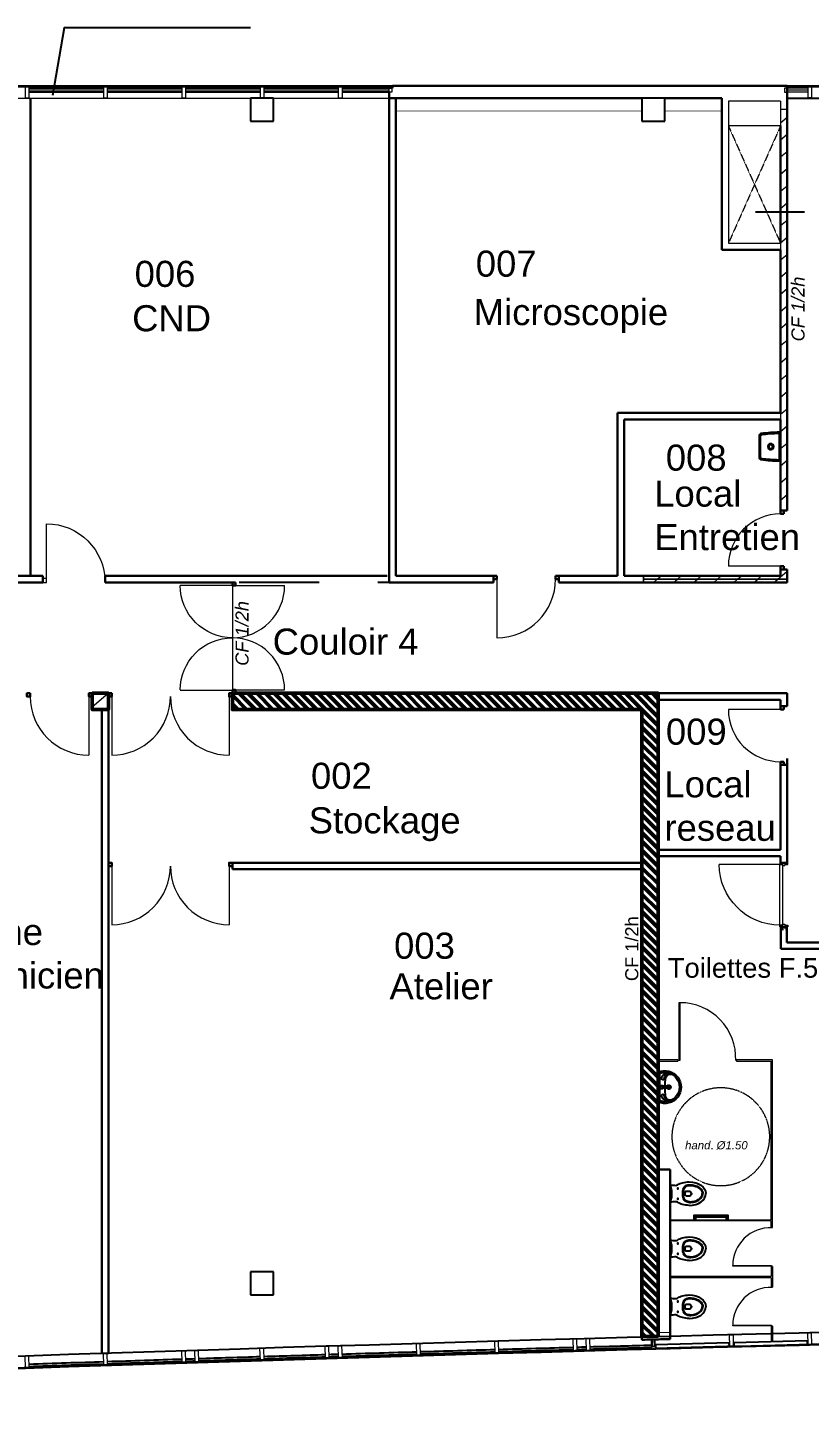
# Model space of a CAD drawing. Header units: metres. Extents: x 134472 to 303672, y 136880 to 366415.
# Drawn here: x 178506 to 190484, y 260207 to 281602 of the extents above; entities that cross this region are included whole.
import ezdxf

# ---------------------------------------------------------------- set-up
doc = ezdxf.new("R2010")
doc.units = ezdxf.units.M
doc.header["$LTSCALE"] = 2
doc.header["$MEASUREMENT"] = 0
doc.linetypes.add('STYLE_12', pattern=[0.46875, 0.3125, -0.15625])
for name, color, linetype in [('0.01', 8, 'Continuous'), ('20', 3, 'Continuous'), ('CFD-Tech Plumbing', 7, 'Continuous'), ('hojo', 255, 'Continuous'), ('MOJI', 7, 'Continuous'), ('ST POTEAU', 160, 'Continuous')]:
    doc.layers.add(name, color=color, linetype=linetype)
for name, color, linetype, lineweight in [('0.03', 151, 'Continuous', 5), ('0.03TEN', 8, 'STYLE_12', 5), ('0.10', 92, 'Continuous', 9), ('0.15', 5, 'Continuous', 15), ('0.30', 1, 'Continuous', 30), ('slh-aa-doublage', 253, 'Continuous', 0)]:
    doc.layers.add(name, color=color, linetype=linetype, lineweight=lineweight)
doc.styles.add('arial', font='arial.ttf')
pattern_1 = [(40.5, (188110, 273110), (-129.89, 152.081), [])]

# ---------------------------------------------------------------- blocks, each defined once
blk = doc.blocks.new('toilet')
for points in [[(295, 180, 0.062452), (190, 167, 0.08424), (114, 133, -0.160362), (89, 126, 0.004478), (0, 130), (0, 0), (0, -130, 0.004478), (89, -126, -0.160362), (114, -133, 0.08424), (190, -167, 0.062452), (295, -180)], [(0, -120), (2, -120, 0.30557), (7, -116, 0.057888), (19, -72, 0.038336), (25, 0, 0.038336), (19, 72, 0.057888), (7, 116, 0.30557), (2, 120), (0, 120)], [(300, 135, 0.031937), (274, 133, 0.284793), (208, 80, 0.083519), (195, 0, 0.083519), (208, -80, 0.284793), (274, -133, 0.031937), (300, -135)], [(300, 125, 0.031937), (275, 123, 0.284793), (218, 77, 0.083519), (205, 0, 0.083519), (218, -77, 0.284793), (275, -123, 0.031937), (300, -125)]]:
    blk.add_lwpolyline(points, format="xyb")
blk.add_lwpolyline([(5, 115), (5, 0), (5, -115)])
blk.add_lwpolyline([(249, 39, 0.321323), (236, 28, 0.058759), (232, 0, 0.058759), (236, -28, 0.321323), (249, -39, 0.062214), (298, -37, 0.292941), (326, -12, 0.06519), (328, 0, 0.06519), (326, 12, 0.292941), (298, 37, 0.062214)], format="xyb", close=True)
for centre in [(120, 78), (120, -78)]:
    blk.add_circle(centre, 7.5)
at = {"extrusion": (0, 0, -1)}
blk.add_ellipse((295, 0), major_axis=(-255, 0), ratio=0.705828, start_param=1.570647, end_param=3.141292, dxfattribs=at)
blk.add_ellipse((295, 0), major_axis=(255, 0), ratio=0.705827, start_param=4.712055, end_param=6.282514)
for points, knots in [([(300, 135), (307, 135), (314, 135), (335, 133), (348, 132), (374, 126), (386, 123), (410, 115), (421, 110), (441, 98), (451, 92), (468, 78), (475, 71), (488, 55), (493, 46), (500, 31), (502, 24), (504, 11), (505, 5), (505, 0)], [1.570796, 1.570796, 1.570796, 1.570796, 1.675776, 1.675776, 1.873884, 1.873884, 2.071992, 2.071992, 2.270101, 2.270101, 2.468209, 2.468209, 2.666317, 2.666317, 2.864425, 2.864425, 3.022458, 3.022458, 3.141593, 3.141593, 3.141593, 3.141593]), ([(300, 125), (307, 125), (314, 125), (334, 123), (347, 122), (373, 116), (386, 113), (409, 104), (420, 99), (438, 88), (445, 84), (458, 73), (464, 67), (475, 56), (479, 50), (486, 37), (489, 31), (493, 18), (494, 11), (495, 3), (495, 2), (495, 0)], [1.570796, 1.570796, 1.570796, 1.570796, 1.674428, 1.674428, 1.881692, 1.881692, 2.088956, 2.088956, 2.296219, 2.296219, 2.456954, 2.456954, 2.618871, 2.618871, 2.780788, 2.780788, 2.942705, 2.942705, 3.104622, 3.104622, 3.141593, 3.141593, 3.141593, 3.141593]), ([(300, -125), (307, -125), (314, -125), (334, -123), (347, -122), (373, -116), (386, -113), (409, -104), (420, -99), (438, -88), (445, -84), (458, -73), (464, -67), (475, -56), (479, -50), (486, -37), (489, -31), (493, -18), (494, -11), (495, -3), (495, -2), (495, 0)], [1.570796, 1.570796, 1.570796, 1.570796, 1.674428, 1.674428, 1.881692, 1.881692, 2.088956, 2.088956, 2.296219, 2.296219, 2.456954, 2.456954, 2.618871, 2.618871, 2.780788, 2.780788, 2.942705, 2.942705, 3.104622, 3.104622, 3.141593, 3.141593, 3.141593, 3.141593]), ([(300, -135), (307, -135), (314, -135), (335, -133), (348, -132), (374, -126), (386, -123), (410, -115), (421, -110), (441, -98), (451, -92), (468, -78), (475, -71), (488, -55), (493, -46), (500, -31), (502, -24), (504, -11), (505, -5), (505, 0)], [1.570796, 1.570796, 1.570796, 1.570796, 1.675776, 1.675776, 1.873884, 1.873884, 2.071992, 2.071992, 2.270101, 2.270101, 2.468209, 2.468209, 2.666317, 2.666317, 2.864425, 2.864425, 3.022458, 3.022458, 3.141593, 3.141593, 3.141593, 3.141593])]:
    blk.add_open_spline(points, degree=3, knots=knots)
blk = doc.blocks.new('bowl')
at = {"layer": 'CFD-Tech Plumbing'}
for p, q in [((0, -229), (0, 229)), ((-178, 12), (-66, 12)), ((-122, 4), (-70, 4)), ((-30, 3), (-6, 3)), ((-20, 203), (-20, 0)), ((-20, 0), (-20, -203)), ((-6, -3), (-6, 3)), ((-66, -12), (-178, -12)), ((-70, -4), (-122, -4)), ((-6, -3), (-30, -3))]:
    blk.add_line(p, q, dxfattribs=at)
for centre, radius, start, end in [((-100, 0), 250, 66.4218, 293.5782), ((-100, 0), 225, 70.9992, 289.0008), ((-184, 128), 72.4, 11.7772, 123.2618), ((-170, 127), 80, 1.714, 114.9875), ((-152, 108), 105, 14.9396, 115.7465), ((-160, 0), 31.5, 23.3799, 336.6201), ((-157, 0), 24.8, 149.7107, 210.2893), ((-200, 0), 24.8, 329.7107, 30.2893), ((-160, 0), 20, 38.6822, 141.3178), ((-194, 0), 24.8, 329.7107, 30.2893), ((-82, 0), 40, 174.2608, 185.7392), ((-1405, 0), 1300, 0.5509, 6.2883), ((-70, 130), 20, 181.714, 14.9396), ((-50, 0), 27.5, 6.2629, 152.9643), ((-50, 0), 20.5, 90, 270), ((-64, 4), 1.7, 90, 270), ((-64, 4), 1.7, 270, 90), ((-50, 0), 20.5, 270, 90), ((-30, 203), 10, 0, 70.9993), ((-184, -128), 72.4, 236.7382, 349.6681), ((-170, -127), 80, 245.0125, 358.286), ((-152, -108), 105, 244.2535, 345.0604), ((-160, 0), 20, 218.6822, 321.3178), ((-1405, 0), 1300, 353.7885, 359.4491), ((-70, -130), 20, 345.0604, 178.286), ((-50, 0), 27.5, 207.0357, 353.7371), ((-64, -4), 1.7, 90, 270), ((-64, -4), 1.7, 270, 90), ((-30, -203), 10, 289.0007, 0)]:
    blk.add_arc(centre, radius, start, end, dxfattribs=at)
blk = doc.blocks.new('*U640')
at = {"layer": '0.03', "flags": 128}
for points in [[(-900, -450, 0.414214), (0, 450)], [(0, 450, 0.414214), (900, -450)]]:
    blk.add_lwpolyline(points, format="xyb", dxfattribs=at)
blk.add_lwpolyline([(900, 450), (900, -450)], dxfattribs=at)
blk = doc.blocks.new('*U639')
at = {"layer": '0.03', "extrusion": (0, 0, -1), "flags": 128}
for points in [[(425, 850), (425, -850)], [(425, 850), (-425, 850)]]:
    blk.add_lwpolyline(points, dxfattribs=at)
for points in [[(425, 0, -0.414214), (-425, 850)], [(-425, -850, -0.414214), (425, 0)]]:
    blk.add_lwpolyline(points, format="xyb", dxfattribs=at)
blk = doc.blocks.new('*U641')
at = {"layer": '0.03'}
for p in [(-801, -801), (801, -801)]:
    blk.add_line(p, (0, -801), dxfattribs=at)
at = {"layer": '0.03', "extrusion": (0, 0, -1), "xscale": 0.9420415224908139, "yscale": 0.9420415224908139, "zscale": 0.9420415224908139}
blk.add_blockref('*U639', (400, 0), dxfattribs=at)
at = {"layer": '0.03', "extrusion": (0, 0, -1), "xscale": 0.9420415224908139, "yscale": -0.9420415224908139, "zscale": 0.9420415224908139, "rotation": 180}
blk.add_blockref('*U639', (-400, 0), dxfattribs=at)

msp = doc.modelspace()

# ---------------------------------------------------------------- hatches: boundary and pattern name
at = {"layer": '0.01', "lineweight": 50}
h = msp.add_hatch(dxfattribs=at)
h.set_pattern_fill('ANSI31', color=256, scale=30, angle=90, style=0)
h.set_pattern_definition([(135, (0, 0), (-67.35192, -67.35192), [])])
h.paths.add_polyline_path([(188171.586, 261540.208), (187921.586, 261533.412), (187921.586, 271149.317), (181641.579, 271149.317), (181641.579, 271399.317), (188171.586, 271399.317)])
at = {"layer": '0.03'}
h = msp.add_hatch(dxfattribs=at)
h.set_pattern_fill('_USER', color=256, style=0)
h.set_pattern_definition([(40.5, (190046.59, 274099.32), (-129.8896, 152.081), [])])
h.paths.add_polyline_path([(190046.586, 274199.317), (190146.586, 274199.317), (190146.586, 280349.317), (190046.586, 280349.317)])
h = msp.add_hatch(dxfattribs=at)
h.set_pattern_fill('_USER', color=256, style=0)
h.set_pattern_definition(pattern_1)
h.paths.add_polyline_path([(190046.586, 273299.317), (190046.586, 273199.317), (187946.586, 273199.317), (187946.586, 273149.317), (190146.586, 273149.317), (190146.586, 273199.317), (190146.586, 273299.317)])
h = msp.add_hatch(dxfattribs=at)
h.set_pattern_fill('_USER', color=256, style=0)
h.set_pattern_definition(pattern_1)
h.paths.add_polyline_path([(190146.586, 273099.317), (190146.586, 273149.317), (187946.586, 273149.317), (187946.586, 273099.317), (188171.586, 273099.317), (189021.586, 273099.317)])
h = msp.add_hatch(dxfattribs=at)
h.set_pattern_fill('_USER', color=256, style=0)
h.set_pattern_definition([(40.5, (179441.58, 271149.32), (-129.89, 152.08), [])])
h.paths.add_polyline_path([(179491.579, 271149.317), (179491.579, 271399.317), (179741.579, 271399.317), (179741.579, 271149.317)])

# ---------------------------------------------------------------- linework, layer by layer
at = {"flags": 128}
for points in [[(189750.886, 275380.45, 0.372929675), (189716.586, 275340.858)], [(189753.736, 275360.654, 0.372929675), (189736.586, 275340.858)], [(190030.871, 275400.858, 0.036395217), (189750.886, 275380.45)], [(190018.536, 275380.819, 0.03484273), (189753.736, 275360.654)], [(190026.586, 275372.82, 0.416039365), (190018.536, 275380.819)], [(190034.586, 275400.858, 0.414213562), (190026.586, 275392.858)], [(189716.586, 275020.858, 0.372929675), (189750.886, 274981.266)], [(189736.586, 275020.858, 0.372929675), (189753.736, 275001.062)], [(189750.886, 274981.266, 0.036395217), (190030.871, 274960.858)], [(189753.736, 275001.062, 0.03484273), (190018.536, 274980.896)], [(190018.536, 274980.896, 0.416039365), (190026.586, 274988.896)], [(190026.586, 274968.858, 0.414213562), (190034.586, 274960.858)]]:
    msp.add_lwpolyline(points, format="xyb", dxfattribs=at)
for points in [[(190026.586, 275392.858), (190026.586, 274968.858)], [(190046.586, 275400.858), (190030.871, 275400.858)], [(190046.586, 275400.858), (190046.586, 274960.858)], [(189716.586, 275340.858), (189716.586, 275020.858)], [(189736.586, 275340.858), (189736.586, 275020.858)], [(190046.586, 274960.858), (190030.871, 274960.858)]]:
    msp.add_lwpolyline(points, dxfattribs=at)
for points in [[(189896.586, 275225.858, 1), (189896.586, 275135.858, 1)], [(189896.586, 275210.858, 1), (189896.586, 275150.858, 1)]]:
    msp.add_lwpolyline(points, format="xyb", close=True, dxfattribs=at)
at = {"layer": '0.01', "linetype": 'Continuous'}
for p, q in [((190146.586, 280714.317), (191922.586, 280714.317)), ((190146.586, 280704.317), (191922.586, 280704.317)), ((190146.586, 280524.317), (196131.161, 280524.317))]:
    msp.add_line(p, q, dxfattribs=at)
at = {"layer": '0.01', "flags": 128}
for points in [[(167470.586, 280714.318), (184096.586, 280714.318)], [(167470.586, 280704.318), (184096.586, 280704.318)], [(179670.586, 280675.918), (178522.586, 280675.918)], [(179670.586, 280615.918), (178522.586, 280615.918)], [(180870.586, 280675.918), (179722.586, 280675.918)], [(180870.586, 280615.918), (179722.586, 280615.918)], [(182070.586, 280675.918), (180922.586, 280675.918)], [(182070.586, 280615.918), (180922.586, 280615.918)], [(183270.586, 280675.918), (182122.586, 280675.918)], [(183270.586, 280615.918), (182122.586, 280615.918)], [(184046.586, 280675.918), (183322.586, 280675.918)], [(184046.586, 280615.918), (183322.586, 280615.918)], [(182970.586, 273099.317), (181743.579, 273099.317)], [(184046.586, 273099.317), (183870.586, 273099.317)]]:
    msp.add_lwpolyline(points, dxfattribs=at)
for points in [[(200218.027, 261807.596, 0.007350627), (158046.583, 260397.249, 0.007350627)], [(200218.027, 261807.596, 0.007350627), (158046.583, 260397.249, 0.007350627)], [(200221.586, 261617.629, 0.00735222), (158046.587, 260207.029, 0.00735222)], [(199896.586, 261621.506, 0.002051851), (188122.304, 261349.945)], [(188070.324, 261348.532, 0.00523463), (158046.106, 260217.018)], [(183068.759, 261253.754, 0.000165244), (182120.692, 261224.339)], [(183268.767, 261259.879, 0.000025801), (183120.734, 261255.348)], [(184468.816, 261296.045, 0.000200099), (183320.743, 261261.466)], [(185668.866, 261331.206, 0.000200094), (184520.794, 261297.589)], [(186868.916, 261365.362, 0.000200089), (185720.844, 261332.706)], [(187068.924, 261370.957, 0.000025799), (186920.895, 261366.819)], [(188068.965, 261398.514, 0.000165227), (187120.904, 261372.407)], [(179668.619, 261145.352, 0.000200121), (178520.541, 261106.927)], [(180868.668, 261184.533, 0.000200116), (179720.59, 261147.069)], [(181068.676, 261190.965, 0.000025803), (180920.641, 261186.207)], [(182068.717, 261222.708, 0.000165248), (181120.65, 261192.632)]]:
    msp.add_lwpolyline(points, format="xyb", dxfattribs=at)
at = {"layer": '0.01'}
msp.add_lwpolyline([(188114.666, 261488.349), (188070.681, 261487.191), (188073.409, 261383.627), (188117.394, 261384.785)], close=True, dxfattribs=at)
at = {"layer": '0.03'}
for p, q in [((179791.579, 271349.317), (179791.579, 270449.317)), ((179791.579, 268749.317), (179791.579, 267849.317))]:
    msp.add_line(p, q, dxfattribs=at)
at = {"layer": '0.03', "flags": 128}
for points in [[(176122.586, 280524.318), (184046.586, 280524.318)], [(179670.586, 280645.918), (178522.586, 280645.918)], [(180870.586, 280645.918), (179722.586, 280645.918)], [(182070.586, 280645.918), (180922.586, 280645.918)], [(183270.586, 280645.918), (182122.586, 280645.918)], [(184046.586, 280645.918), (183322.586, 280645.918)], [(190470.586, 280679.317), (190146.586, 280679.317)], [(190470.586, 280649.317), (190146.586, 280649.317)], [(190470.586, 280619.317), (190146.586, 280619.317)], [(178789.193, 273099.317), (178789.193, 273999.317)], [(190046.586, 273349.317), (189246.586, 273349.317)], [(185696.586, 273149.317), (185696.586, 272249.317)], [(187946.586, 273099.317), (187946.586, 273199.317)], [(179441.579, 271349.317), (179441.579, 270449.317)], [(190046.586, 271149.317), (189246.586, 271149.317)], [(190036.588, 268774.318), (189106.588, 268774.318)], [(190141.588, 268799.318), (190051.588, 268799.318)], [(190141.588, 267819.318), (190051.588, 267819.318)], [(188171.586, 261591.376), (188171.586, 264096.34)]]:
    msp.add_lwpolyline(points, dxfattribs=at)
for points in [[(190046.586, 274149.317, 0.414213562), (189246.586, 273349.317)], [(178789.193, 273999.317, -0.414213562), (179689.193, 273099.317)], [(185696.586, 272249.317, 0.414213562), (186596.586, 273149.317)], [(178541.579, 271349.317, 0.414213562), (179441.579, 270449.317)], [(189246.586, 271149.317, 0.414213562), (190046.586, 270349.317)], [(190036.588, 267844.318, -0.414213562), (189106.588, 268774.318)], [(189358.414, 265766.896, 0.427914935), (188505.795, 266653.967)], [(189914.383, 263202.052, 0.427914935), (189314.063, 262625.047)], [(189914.394, 262286.565, 0.427914935), (189314.074, 261709.561)], [(184469.707, 261266.058, 0.000200099), (183321.658, 261231.48)], [(185669.731, 261301.218, 0.000200094), (184521.684, 261267.602)], [(186869.756, 261335.374, 0.000200089), (185721.71, 261302.719)], [(187069.76, 261340.969, 0.00002581), (186921.67, 261336.829, 0.00002581)], [(188069.78, 261368.525, 0.000165239), (187121.669, 261342.416, 0.000165239)], [(179669.609, 261115.368, 0.000200121), (178521.556, 261076.944)], [(180869.634, 261154.548, 0.000200116), (179721.581, 261117.086)], [(181069.638, 261160.98, 0.000025803), (180921.607, 261156.222)], [(182069.658, 261192.723, 0.000165248), (181121.611, 261162.647)], [(183069.678, 261223.768, 0.000165244), (182121.632, 261194.354)], [(183269.682, 261229.893, 0.000025801), (183121.654, 261225.362)]]:
    msp.add_lwpolyline(points, format="xyb", dxfattribs=at)
for points in [[(190046.586, 273299.317), (190046.586, 273199.317), (187946.586, 273199.317), (187946.586, 273149.317), (190146.586, 273149.317), (190146.586, 273199.317), (190146.586, 273299.317)], [(190146.586, 273099.317), (190146.586, 273149.317), (187946.586, 273149.317), (187946.586, 273099.317), (188171.586, 273099.317), (189021.586, 273099.317)], [(179491.579, 271149.317), (179491.579, 271399.317), (179741.579, 271399.317), (179741.579, 271149.317)]]:
    msp.add_lwpolyline(points, close=True, dxfattribs=at)
at = {"layer": '0.03'}
msp.add_lwpolyline([(188351.586, 261596.241), (188171.586, 261591.376)], dxfattribs=at)
msp.add_3dface([(190046.586, 274199.317), (190146.586, 274199.317), (190146.586, 280349.317), (190046.586, 280349.317)], dxfattribs=at)
at = {"layer": '0.03TEN', "flags": 128}
for points in [[(190046.586, 280099.317), (189246.586, 278299.317)], [(189246.586, 280099.317), (190046.586, 278299.317)], [(190046.586, 280099.317), (189246.586, 280099.317)]]:
    msp.add_lwpolyline(points, dxfattribs=at)
msp.add_lwpolyline([(189130.693, 265348.629, 1), (189130.693, 263848.629, 1)], format="xyb", close=True, dxfattribs=at)
at = {"layer": '0.10'}
for points in [[(178470.586, 280704.318), (178522.586, 280704.318), (178522.586, 280524.318), (178470.586, 280524.318)], [(179670.586, 280704.318), (179722.586, 280704.318), (179722.586, 280524.318), (179670.586, 280524.318)], [(180870.586, 280704.318), (180922.586, 280704.318), (180922.586, 280524.318), (180870.586, 280524.318)], [(182070.586, 280704.318), (182122.586, 280704.318), (182122.586, 280524.318), (182070.586, 280524.318)], [(183270.586, 280704.318), (183322.586, 280704.318), (183322.586, 280524.318), (183270.586, 280524.318)], [(190470.586, 280704.317), (190522.586, 280704.317), (190522.586, 280527.717), (190470.586, 280527.717)], [(188486.586, 265773.967), (188505.795, 265773.967), (188505.795, 266653.967), (188486.586, 266653.967)], [(189314.063, 262625.047), (189909.598, 262625.047), (189909.598, 262612.047), (189314.063, 262612.047)], [(189314.074, 261709.561), (189909.609, 261709.561), (189909.609, 261696.561), (189314.074, 261696.561)], [(185665.083, 261461.151), (185717.062, 261462.651), (185722.253, 261282.726), (185670.276, 261281.226)], [(186865.21, 261495.309), (186917.189, 261496.766), (186922.23, 261316.837), (186870.251, 261315.38)], [(187065.231, 261500.905), (187117.21, 261502.354), (187122.226, 261322.424), (187070.247, 261320.975)], [(188066.476, 261490.08), (188118.457, 261491.493), (188122.576, 261339.949), (188070.595, 261338.536)], [(189265.591, 261560.616), (189317.573, 261561.985), (189322.313, 261382.047), (189270.331, 261380.678)], [(190465.75, 261591.761), (190517.733, 261593.087), (190522.322, 261413.145), (190470.339, 261411.819)], [(178464.133, 261235.091), (178516.103, 261236.85), (178522.193, 261056.954), (178470.224, 261055.193)], [(179664.255, 261275.278), (179716.227, 261276.996), (179722.17, 261097.094), (179670.2, 261095.377)], [(180864.483, 261314.465), (180916.456, 261316.139), (180922.249, 261136.233), (180870.277, 261134.558)], [(181064.504, 261320.898), (181116.477, 261322.565), (181122.245, 261142.657), (181070.273, 261140.991)], [(182064.609, 261352.643), (182116.583, 261354.274), (182122.226, 261174.363), (182070.253, 261172.732)], [(183064.773, 261383.693), (183116.748, 261385.287), (183122.266, 261205.372), (183070.291, 261203.777)], [(183264.794, 261389.818), (183316.77, 261391.405), (183322.262, 261211.489), (183270.287, 261209.902)], [(184464.957, 261425.988), (184516.934, 261427.531), (184522.276, 261247.611), (184470.3, 261246.067)]]:
    msp.add_lwpolyline(points, close=True, dxfattribs=at)
at = {"layer": '0.10', "flags": 128}
for points in [[(190036.588, 267844.318), (190036.588, 268774.318)], [(190036.588, 268774.318), (190076.588, 268774.318)], [(190076.588, 268774.318), (190076.588, 267844.318)], [(190076.588, 267844.318), (190036.588, 267844.318)], [(190076.588, 267774.111), (190076.588, 267799.511)], [(190076.588, 267774.111), (190076.588, 267799.511)], [(190078.888, 267801.811), (190134.288, 267801.811)], [(190078.888, 267801.811), (190134.288, 267801.811)], [(190091.588, 267771.811), (190078.888, 267771.811)], [(190091.588, 267771.811), (190078.888, 267771.811)], [(190134.288, 267771.811), (190121.588, 267771.811)], [(190134.288, 267771.811), (190121.588, 267771.811)], [(190136.588, 267799.511), (190136.588, 267774.111)], [(190136.588, 267799.511), (190136.588, 267774.111)], [(188471.586, 265779.317), (188471.586, 265759.317)], [(189373.414, 265779.317), (189373.414, 265759.317)]]:
    msp.add_lwpolyline(points, dxfattribs=at)
for points in [[(190081.188, 267799.511, 0.414213562), (190078.888, 267801.811)], [(190081.188, 267799.511, 0.414213562), (190078.888, 267801.811)], [(190078.888, 267771.811, 0.414213562), (190081.188, 267774.111)], [(190078.888, 267771.811, 0.414213562), (190081.188, 267774.111)], [(190134.288, 267801.811, 0.41421413), (190131.988, 267799.511)], [(190134.288, 267801.811, 0.41421413), (190131.988, 267799.511)], [(190131.988, 267774.111, 0.414212994), (190134.288, 267771.811)], [(190131.988, 267774.111, 0.414212994), (190134.288, 267771.811)]]:
    msp.add_lwpolyline(points, format="xyb", dxfattribs=at)
at = {"layer": '0.10', "extrusion": (2.44921e-16, 1, 0)}
for points, elevation in [([(-189901.586, 0), (-189921.586, 0), (-189901.586, 0)], 263205.641), ([(-189901.586, 0), (-189921.586, 0), (-189901.586, 0)], 262607.047), ([(-189901.597, 0), (-189921.597, 0), (-189901.597, 0)], 262290.154), ([(-189901.597, 0), (-189921.597, 0), (-189901.597, 0)], 261691.561)]:
    msp.add_lwpolyline(points, dxfattribs=dict(at, elevation=elevation))
at = {"layer": '0.10'}
msp.add_3dface([(178789.193, 273159.317), (178737.193, 273159.317), (178737.193, 273099.317), (178789.193, 273099.317)], dxfattribs=at)
msp.add_3dface([(178789.193, 273159.317), (178737.193, 273159.317), (178737.193, 273099.317), (178789.193, 273099.317)], dxfattribs=at)
at = {"layer": '0.15'}
for points in [[(184046.586, 280619.317), (184046.586, 280679.317), (184086.586, 280679.317), (184086.586, 280619.317)], [(190146.586, 280619.317), (190146.586, 280679.317), (190106.586, 280679.317), (190106.586, 280619.317)], [(188117.586, 261491.427), (188067.603, 261490.111), (188070.489, 261380.549), (188120.472, 261381.865)]]:
    msp.add_lwpolyline(points, close=True, dxfattribs=at)
at = {"layer": '0.15', "flags": 128}
for points in [[(190046.586, 280479.317), (189246.586, 280479.317)], [(189246.586, 280479.317), (189246.586, 278299.317)], [(190046.586, 280479.317), (190046.586, 278299.317)], [(189246.586, 278299.317), (190046.586, 278299.317)], [(190051.588, 268799.318), (190036.588, 268799.318)], [(190036.588, 268799.318), (190036.588, 268774.318)], [(190036.588, 268774.318), (190081.588, 268774.318)], [(190081.588, 268774.318), (190081.588, 268759.318)], [(190081.588, 268759.318), (190111.588, 268759.318)], [(190111.588, 268759.318), (190111.588, 268774.318)], [(190111.588, 268774.318), (190156.588, 268774.318)], [(190156.588, 268799.318), (190141.588, 268799.318)], [(190156.588, 268774.318), (190156.588, 268799.318)], [(190036.588, 267819.318), (190036.588, 267844.318)], [(190036.588, 267844.318), (190081.588, 267844.318)], [(190051.588, 267819.318), (190036.588, 267819.318)], [(190081.588, 267844.318), (190081.588, 267859.318)], [(190081.588, 267859.318), (190111.588, 267859.318)], [(190111.588, 267859.318), (190111.588, 267844.318)], [(190111.588, 267844.318), (190156.588, 267844.318)], [(190156.588, 267819.318), (190141.588, 267819.318)], [(190156.588, 267844.318), (190156.588, 267819.318)], [(188471.586, 265779.317), (188171.586, 265779.317)], [(188171.586, 265759.317), (188471.586, 265759.317)], [(189921.586, 265779.317), (189373.414, 265779.317)], [(189373.414, 265759.317), (189901.586, 265759.317)], [(189901.586, 263326.34), (189901.586, 265759.317)], [(189921.586, 263205.641), (189921.586, 265779.317)], [(188351.586, 263326.34), (189901.586, 263326.34)], [(189901.586, 263306.34), (188351.586, 263306.34)], [(189901.586, 263205.641), (189901.586, 263306.344)], [(189901.586, 262607.047), (189901.586, 262456.344)], [(189921.608, 262607.047), (189921.608, 262290.154)], [(189901.586, 262456.34), (188351.586, 262456.34)], [(189901.586, 262436.34), (188351.586, 262436.34)], [(189901.586, 262436.344), (189901.608, 262290.154)], [(189901.608, 261691.561), (189901.608, 261452.326)], [(189921.597, 261691.561), (189921.623, 261452.854)]]:
    msp.add_lwpolyline(points, dxfattribs=at)
at = {"layer": '0.15'}
msp.add_lwpolyline([(188121.511, 261342.4), (188121.577, 261339.901), (188096.586, 261339.243), (188096.191, 261354.237), (188096.586, 261339.243), (188071.594, 261338.584), (188071.529, 261341.083)], dxfattribs=at)
at = {"layer": '0.30'}
for p, q in [((184096.586, 280679.317), (184096.586, 280717.717)), ((184086.586, 280679.317), (184096.586, 280679.317)), ((190046.586, 274199.317), (190096.586, 274199.317)), ((190046.586, 274199.317), (190046.586, 274149.317)), ((190046.586, 274149.317), (190096.586, 274149.317)), ((190096.586, 274199.317), (190096.586, 274149.317)), ((190046.586, 273349.317), (190096.586, 273349.317)), ((190046.586, 273349.317), (190046.586, 273299.317)), ((190096.586, 273349.317), (190096.586, 273299.317)), ((178737.193, 273099.317), (178737.193, 273200.473)), ((179689.193, 273099.317), (179689.193, 273200.473)), ((185646.586, 273099.317), (185646.586, 273199.317)), ((185696.586, 273149.317), (185646.586, 273149.317)), ((186596.586, 273149.317), (186646.586, 273149.317)), ((186646.586, 273099.317), (186646.586, 273199.317)), ((190046.586, 271199.317), (190146.586, 271199.317)), ((190046.586, 271199.317), (190046.586, 271149.317)), ((190096.586, 271199.317), (190096.586, 271149.317)), ((190046.586, 270299.317), (190146.586, 270299.317)), ((190096.586, 270349.317), (190096.586, 270299.317))]:
    msp.add_line(p, q, dxfattribs=at)
at = {"layer": '0.30', "linetype": 'Continuous'}
msp.add_line((179741.579, 261277.833), (179641.579, 261274.528), dxfattribs=at)
at = {"layer": '0.30', "flags": 128}
for points in [[(190146.586, 280714.318), (184096.586, 280714.318)], [(190146.586, 280714.318), (190146.586, 274199.317)], [(178546.586, 280527.717), (178546.586, 278249.317)], [(184046.586, 280619.317), (184046.586, 273099.317)], [(187921.586, 280524.317), (184046.586, 280524.317)], [(184146.586, 280524.317), (184146.586, 273199.317)], [(189146.586, 280524.317), (188271.586, 280524.317)], [(189146.586, 280524.317), (189146.586, 278199.317)], [(190046.586, 278299.317), (190046.586, 280099.317)], [(178546.586, 278249.317), (178546.586, 273199.317)], [(189146.586, 278199.317), (190046.586, 278199.317)], [(190046.586, 278199.317), (190046.586, 275699.317)], [(190046.586, 275699.317), (187546.586, 275699.317)], [(187546.586, 275699.317), (187546.586, 273299.317)], [(190046.586, 275599.317), (187646.586, 275599.317)], [(187646.586, 275599.317), (187646.586, 275499.317)], [(187646.586, 275599.317), (187646.586, 275499.317)], [(187646.586, 275599.317), (187646.586, 273299.317)], [(190046.586, 275599.317), (190046.586, 274149.317)], [(190046.586, 274199.317), (190146.586, 274199.317)], [(187546.586, 273299.317), (187546.586, 273199.317)], [(187646.586, 273299.317), (187646.586, 273199.317)], [(190046.586, 273299.317), (190046.586, 273199.317)], [(190046.586, 273299.317), (190146.586, 273299.317)], [(190046.586, 273299.317), (190046.586, 273199.317)], [(190146.586, 273299.317), (190146.586, 273199.317)], [(190146.586, 273299.317), (190146.586, 273099.317)], [(172446.586, 273199.317), (178737.193, 273199.317)], [(172446.586, 273099.317), (178737.193, 273099.317)], [(179689.193, 273199.317), (184014.654, 273199.317)], [(179689.193, 273099.317), (181691.579, 273099.317)], [(184046.586, 273099.317), (185646.586, 273099.317)], [(184146.586, 273199.317), (185646.586, 273199.317)], [(185646.586, 273199.317), (185696.586, 273199.317)], [(185696.586, 273149.317), (185696.586, 273199.317)], [(187546.586, 273199.317), (186596.586, 273199.317)], [(186596.586, 273149.317), (186596.586, 273199.317)], [(186646.586, 273099.317), (190146.586, 273099.317)], [(190046.586, 273199.317), (187646.586, 273199.317)], [(179491.579, 271399.317), (179741.579, 271399.317)], [(179741.579, 271399.317), (179741.579, 271149.317)], [(181641.579, 271399.317), (188171.586, 271399.317)], [(181641.579, 271399.317), (181641.579, 271149.317)], [(190146.586, 271399.317), (188171.586, 271399.317)], [(188171.586, 267579.319), (188171.586, 271399.317)], [(188171.586, 271299.317), (188171.586, 269599.317)], [(190046.586, 271299.317), (188171.586, 271299.317)], [(190046.586, 271299.317), (190046.586, 271199.317)], [(190046.586, 271299.317), (190046.586, 271199.317)], [(190146.586, 271299.317), (190146.586, 271399.317)], [(190146.586, 271299.317), (190146.586, 271199.317)], [(179491.579, 271149.317), (179741.579, 271149.317)], [(179641.579, 261274.528), (179641.579, 271149.317)], [(179741.579, 261277.833), (179741.579, 271149.317)], [(181641.579, 271149.317), (187921.586, 271149.317)], [(187921.586, 261484.53), (187921.586, 271149.317)], [(190046.586, 271149.317), (190096.586, 271149.317)], [(190046.586, 270349.317), (190096.586, 270349.317)], [(190046.586, 270349.317), (190046.586, 268999.317)], [(190146.586, 270399.317), (190146.586, 268899.317)], [(190046.586, 268999.317), (188171.586, 268999.317)], [(181641.579, 268799.317), (187921.586, 268799.317)], [(181641.579, 268799.317), (181641.579, 268699.317)], [(190046.586, 268899.317), (188171.586, 268899.317)], [(190046.586, 268899.317), (190046.586, 268799.317)], [(190046.586, 268799.318), (190146.586, 268799.317)], [(190146.586, 268799.317), (190046.586, 268799.317)], [(190146.586, 268899.317), (190146.586, 268799.317)], [(190146.586, 268814.318), (190146.586, 268799.317)], [(181641.579, 268699.317), (187921.586, 268699.317)], [(187921.586, 261485.894), (187921.586, 268588.237)], [(188171.586, 267579.319), (188171.586, 268588.237)], [(190051.588, 267819.318), (190051.588, 267579.317), (190051.588, 267479.317)], [(190051.588, 267819.318), (190141.588, 267819.318)], [(190141.588, 267819.318), (190141.588, 267579.317)], [(188171.586, 264096.34), (188171.575, 267479.319)], [(188171.586, 265995.389), (188171.586, 267479.319)], [(191411.586, 267479.317), (190051.588, 267479.317)], [(190141.588, 267579.317), (191526.586, 267579.317)], [(188171.586, 264126.34), (188171.586, 265895.389)], [(188351.586, 264096.34), (188171.586, 264096.34)], [(188351.586, 261496.208), (188351.586, 264096.34)]]:
    msp.add_lwpolyline(points, dxfattribs=at)
for points in [[(188067.645, 261488.511, 0.000025453), (187921.586, 261484.53)], [(188351.586, 261496.208, 0.000040771), (188117.627, 261489.87)]]:
    msp.add_lwpolyline(points, format="xyb", dxfattribs=at)
at = {"layer": '0.30'}
for points in [[(181691.579, 273099.317), (181641.579, 273099.317), (181641.579, 273050.787), (181691.579, 273050.787)], [(178541.579, 271399.317), (178491.579, 271399.317), (178491.579, 271349.317), (178541.579, 271349.317)], [(179491.579, 271399.317), (179441.579, 271399.317), (179441.579, 271349.317), (179491.579, 271349.317)], [(179791.579, 271349.317), (179741.579, 271349.317), (179741.579, 271399.317), (179791.579, 271399.317)], [(181641.579, 271349.317), (181591.579, 271349.317), (181591.579, 271399.317), (181641.579, 271399.317)], [(181691.579, 271399.317), (181641.579, 271399.317), (181641.579, 271449.317), (181691.579, 271449.317)], [(179791.579, 268749.317), (179741.579, 268749.317), (179741.579, 268799.317), (179791.579, 268799.317)], [(181641.579, 268749.317), (181591.579, 268749.317), (181591.579, 268799.317), (181641.579, 268799.317)]]:
    msp.add_3dface(points, dxfattribs=at)
at = {"layer": '20'}
for points in [[(189329.862, 261437.265), (189331.31, 261382.284), (190461.286, 261412.05), (190459.884, 261467.033), (189329.862, 261437.265)], [(188129.843, 261405.654), (188131.291, 261350.673), (189261.268, 261380.439), (189259.866, 261435.421), (188129.843, 261405.654)]]:
    msp.add_lwpolyline(points, dxfattribs=at)
at = {"layer": 'CFD-Tech Plumbing'}
for points in [[(189241.803, 263326.34), (189241.803, 263388.84), (188716.803, 263388.84), (188716.803, 263326.34)], [(189216.803, 263326.34), (189216.803, 263363.84), (188741.803, 263363.84), (188741.803, 263326.34)]]:
    msp.add_lwpolyline(points, dxfattribs=at)
at = {"layer": 'hojo', "lineweight": 50, "flags": 128}
msp.add_lwpolyline([(179491.579, 271399.317), (179741.579, 271399.317), (179741.579, 271149.317), (179491.579, 271149.317)], close=True, dxfattribs=at)
msp.add_lwpolyline([(188171.586, 261540.208), (187921.586, 261533.412), (187921.586, 271149.317), (181641.579, 271149.317), (181641.579, 271399.317), (188171.586, 271399.317), (188171.586, 261540.208)], dxfattribs=at)
at = {"layer": 'MOJI'}
msp.add_lwpolyline([(181917.154, 281602.346), (179063.312, 281602.346), (178880.769, 280567.097)], dxfattribs=at)
at = {"layer": 'MOJI', "flags": 128}
msp.add_lwpolyline([(189664.652, 278783.318), (190414.585, 278783.318)], dxfattribs=at)
at = {"layer": 'slh-aa-doublage', "const_width": 10, "flags": 128}
for points in [[(184146.586, 280329.317), (187921.586, 280329.317)], [(189146.586, 280329.317), (188271.586, 280329.317)]]:
    msp.add_lwpolyline(points, dxfattribs=at)
at = {"layer": 'ST POTEAU', "flags": 128}
for points in [[(182271.586, 280524.317), (181921.586, 280524.317)], [(181921.586, 280524.317), (181921.586, 280174.317)], [(182271.586, 280174.317), (182271.586, 280524.317)], [(188271.586, 280524.317), (187921.586, 280524.317)], [(187921.586, 280524.317), (187921.586, 280174.317)], [(188271.586, 280174.317), (188271.586, 280524.317)], [(181921.586, 280174.317), (182271.586, 280174.317)], [(187921.586, 280174.317), (188271.586, 280174.317)], [(182271.586, 262524.317), (181921.586, 262524.317)], [(181921.586, 262524.317), (181921.586, 262174.317)], [(182271.586, 262174.317), (182271.586, 262524.317)], [(181921.586, 262174.317), (182271.586, 262174.317)]]:
    msp.add_lwpolyline(points, dxfattribs=at)

# ---------------------------------------------------------------- block references
at = {"xscale": -1, "rotation": 180}
for p in [(188351.586, 263726.34), (188351.586, 262881.34), (188351.586, 261991.958)]:
    msp.add_blockref('toilet', p, dxfattribs=at)
at = {"layer": '0.03'}
for name, p in [('*U641', (181641.579, 272250.052)), ('*U640', (180691.579, 270899.317)), ('*U640', (180691.579, 268299.317))]:
    msp.add_blockref(name, p, dxfattribs=at)
at = {"layer": '0.03', "xscale": -1}
msp.add_blockref('bowl', (188172.24, 265359.317), dxfattribs=at)

# ---------------------------------------------------------------- texts
at = {"layer": 'MOJI', "style": 'arial'}
msp.add_text('Couloir 4', height=400, dxfattribs=at).set_placement((182259.159, 271991.085))
msp.add_text('CF 1/2h', height=200, rotation=90, dxfattribs=at).set_placement((187865.419, 266984.823))
at = {"layer": 'MOJI', "attachment_point": 1, "style": 'arial'}
for s, insert, char_height, width in [('007', (185373.658, 278187.385), 400, 13020.29728), ('006', (180142.591, 278030.813), 400, 13020.29728), ('CND', (180104.402, 277350.17), 400, 13020.2973), ('Microscopie', (185342.572, 277444.113), 400, 13020.29728), ('008', (188286.768, 275212.504), 400, 13020.29728), ('009', (188288.562, 271010.223), 400, 13020.29728), ('002', (182846.958, 270333.848), 400, 13020.29728), ('Local\\Preseau', (188266.07, 270203.01), 400, 4675.6027), ('Stockage', (182811.317, 269650.212), 400, 13020.29728), ('Mise en forme\\PBureau technicien', (175197.467, 267938.21), 400, 4759.49216), ('003', (184120.708, 267728.328), 400, 13020.29728), ('Atelier', (184050.362, 267105.681), 400, 13020.29728), ('{\\fArial|b0|i1|c0|p34;hand}.{\\fMS UI Gothic|b0|i0|c0|p17; \\fArial|b0|i1|c0|p34;%%c1.50}', (188583.139, 264530.279), 125, 1150.43298)]:
    msp.add_mtext(s, dxfattribs=dict(at, insert=insert, char_height=char_height, width=width))
at = {"layer": 'MOJI', "char_height": 200, "width": 1151.06881, "attachment_point": 1, "rotation": 90, "style": 'arial'}
for s, insert in [('{\\fArial|b0|i1|c0|p34;CF 1/2h}', (190214.205, 276794.79)), ('\\fArial|b0|i1|c0|p39;CF 1/2h', (181689.355, 271820.024))]:
    msp.add_mtext(s, dxfattribs=dict(at, insert=insert))
at = {"layer": 'MOJI', "lineweight": 0, "width": 9351.2054, "attachment_point": 1, "style": 'arial'}
for s, insert, char_height in [('Local\\PEntretien', (188109.578, 274660.431), 400), ('Toilettes F.5', (188318.272, 267337.184), 300)]:
    msp.add_mtext(s, dxfattribs=dict(at, insert=insert, char_height=char_height))

doc.saveas('drawing.dxf')
